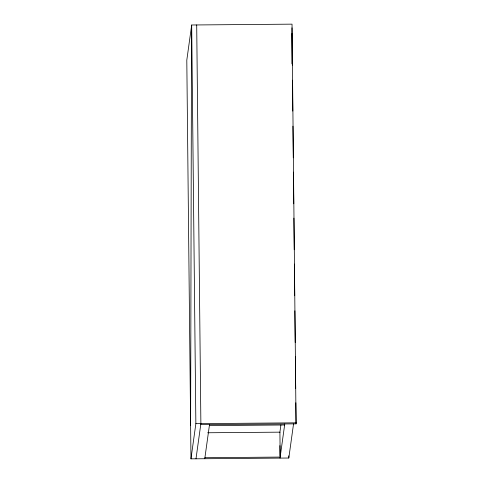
<?xml version="1.0" encoding="UTF-8"?>
<svg xmlns="http://www.w3.org/2000/svg" width="483" height="483" viewBox="0 0 483 483"><rect width="100%" height="100%" fill="white"/><g stroke="black" fill="none" stroke-linecap="round" stroke-linejoin="round"><path stroke-width="0.72" d="M190.622 425.209L191.54 26.022M291.974 63.756L291.98 27.821M200.735 424.66L296.061 423.857L292.028 24.15L191.685 24.995L186.8 60.17L190.972 458.85L288.804 458.023L293.549 423.875M190.972 458.85L195.863 423.676L191.685 24.995M195.989 458.808L200.88 423.633L196.702 24.953M204.768 458.735L209.513 424.587M279.868 432.442L280.901 425.016M280.025 458.101L284.771 423.947M195.863 423.676L296.2 422.83M209.374 425.608L284.626 424.974M207.66 432.762L279.911 432.158L280.17 457.075L204.913 457.709M291.974 33.466L292.3 65.12M292.463 80.19L292.783 111.09M292.94 126.166L293.272 157.82M293.423 172.135L293.755 203.79M293.906 218.111L294.238 249.759M294.389 264.08L294.715 295.735M294.878 310.81L295.21 342.459M295.354 356.78L295.687 388.435M295.837 402.75L296.061 423.857M288.786 455.825L288.804 458.023M279.899 445.64L280.001 455.898"/></g></svg>
